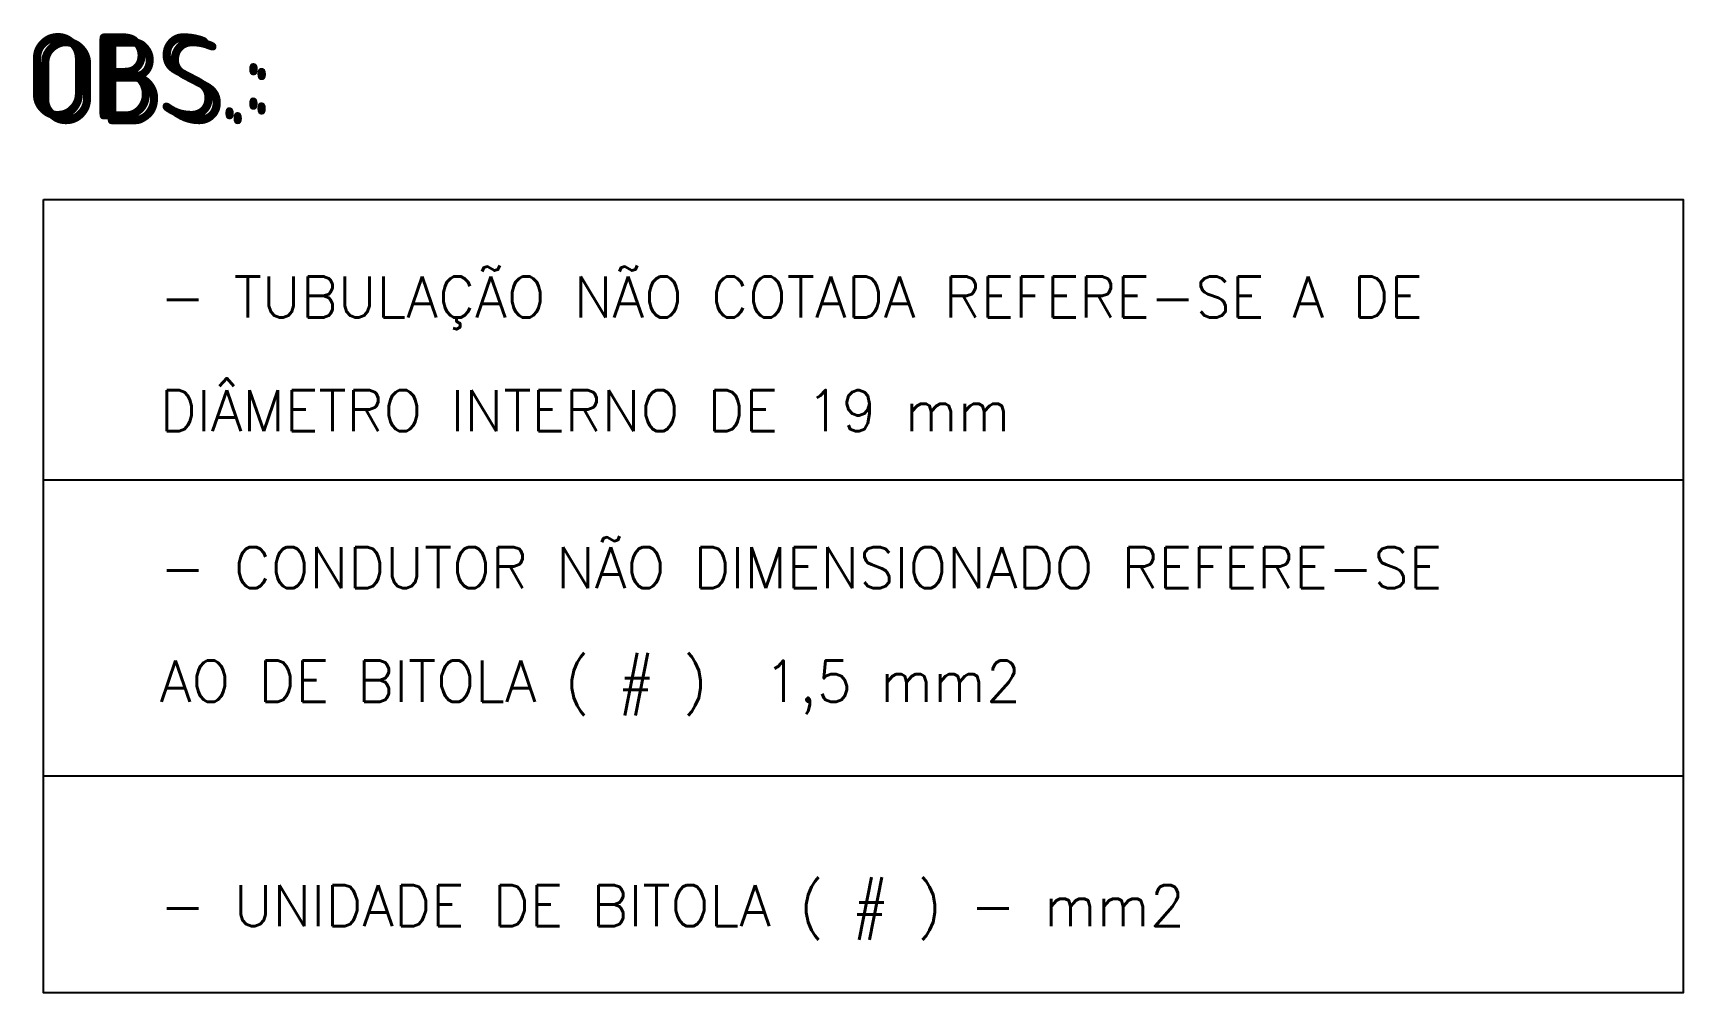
# Model space of a CAD drawing. Header units: millimetres. Extents: x 64.64 to 70.67, y 49.52 to 53.03.
import ezdxf

# ---------------------------------------------------------------- set-up
doc = ezdxf.new("R2010")
doc.units = ezdxf.units.MM
doc.header["$MEASUREMENT"] = 0
for name, color, linetype in [('015', 6, 'Continuous'), ('021', 1, 'Continuous'), ('03', 3, 'Continuous')]:
    doc.layers.add(name, color=color, linetype=linetype)
doc.styles.add('COTAS', font='isocp3.shx', dxfattribs={"height": 0.15})
doc.styles.get("Standard").update_dxf_attribs({"font": 'romans.shx'})

msp = doc.modelspace()

# ---------------------------------------------------------------- linework, layer by layer
at = {"layer": '03'}
for p, q in [((64.6828, 51.3961), (70.6666, 51.3961)), ((64.6828, 50.3161), (70.6666, 50.3161))]:
    msp.add_line(p, q, dxfattribs=at)
msp.add_lwpolyline([(64.6828, 52.4187), (70.6666, 52.4187), (70.6666, 49.5234), (64.6828, 49.5234)], close=True, dxfattribs=at)

# ---------------------------------------------------------------- texts
at = {"layer": '015', "style": 'COTAS'}
msp.add_text('OBS.:', height=0.31403, dxfattribs=at).set_placement((64.6445, 52.6931))
at = {"layer": '021', "color": 2}
for s, p in [('- TUBULAÇÃO NÃO COTADA REFERE-SE A DE', (65.1076, 51.9878)), ('DIÂMETRO INTERNO DE 19 mm', (65.1076, 51.5732)), ('- CONDUTOR NÃO DIMENSIONADO REFERE-SE', (65.1076, 51.0005)), ('AO DE BITOLA ( # )  1,5 mm2', (65.1076, 50.586)), ('- UNIDADE DE BITOLA ( # ) - mm2', (65.1076, 49.7674))]:
    msp.add_text(s, height=0.15, dxfattribs=at).set_placement(p)
at = {"layer": '03', "style": 'COTAS'}
msp.add_text('OBS.:', height=0.31403, dxfattribs=at).set_placement((64.6147, 52.7107))

doc.saveas('drawing.dxf')
